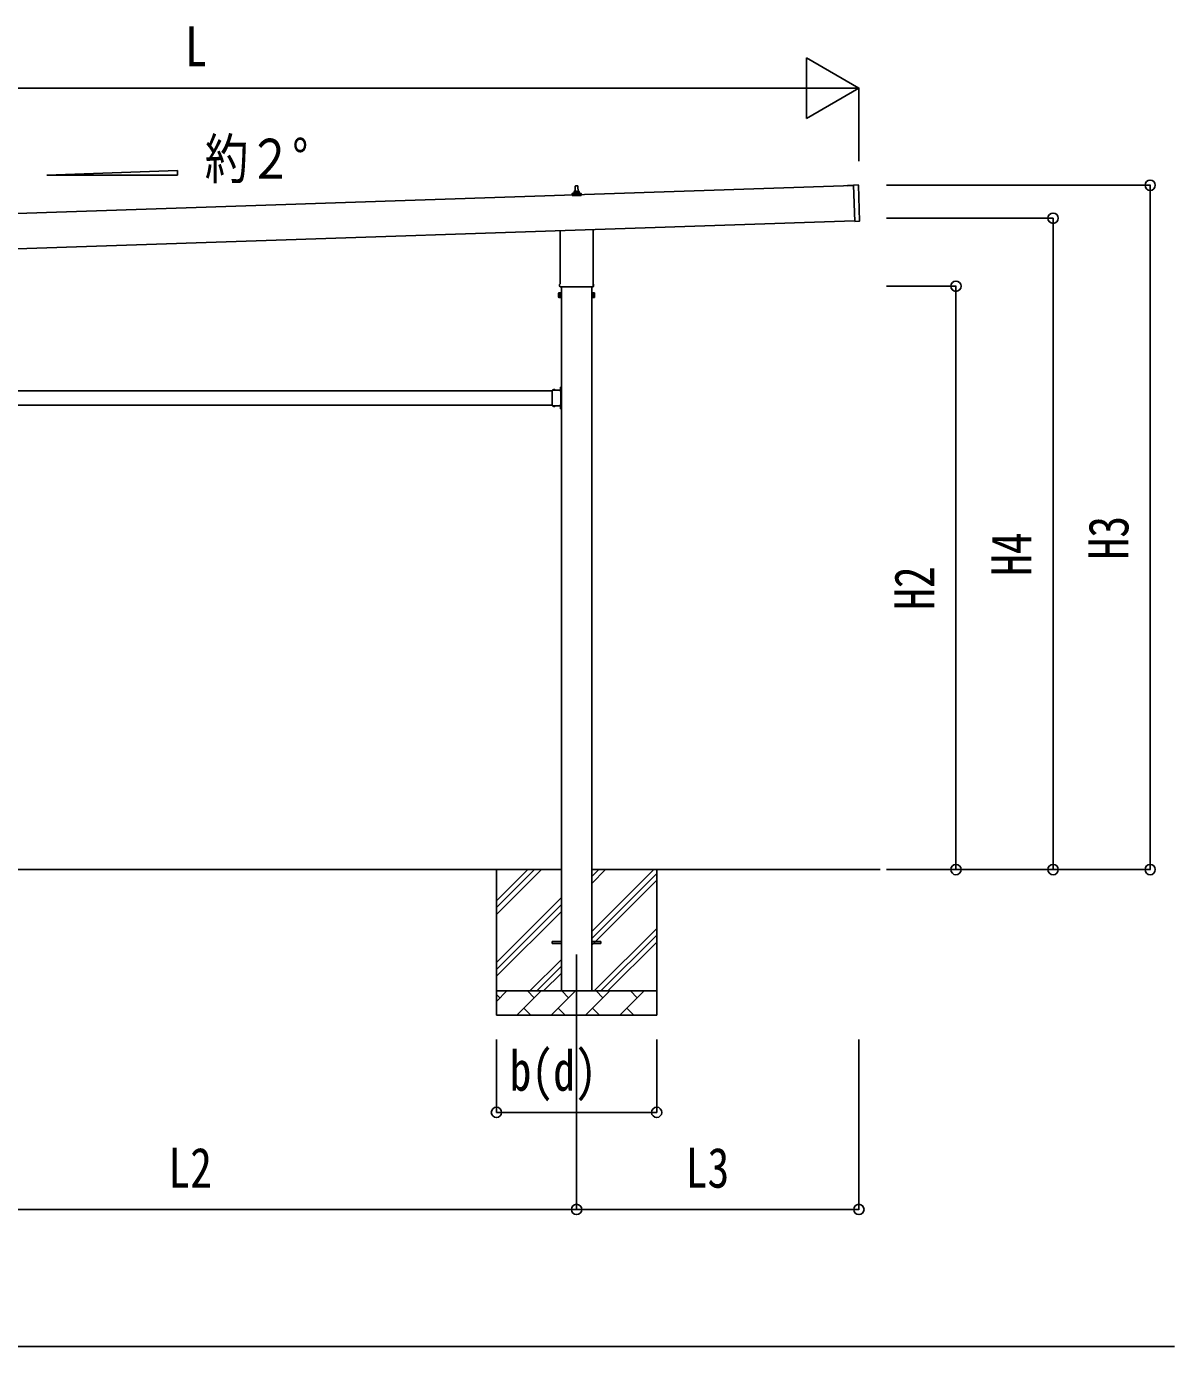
# Model space of a CAD drawing. Units: millimetres, scale not verified. Extents: x -21025 to 21025, y -14850 to 14850.
# Drawn here: x -274 to 4456, y -5615 to -176 of the extents above; entities that cross this region are included whole.
import ezdxf
from ezdxf.enums import TextEntityAlignment as Align

# ---------------------------------------------------------------- set-up
doc = ezdxf.new("R2010")
doc.units = ezdxf.units.MM
doc.header["$LTSCALE"] = 60
for name, color, linetype in [('0-3_YKK_11', 7, 'Continuous'), ('0-4_YKK_12', 2, 'Continuous'), ('0-5_YKK_13', 4, 'Continuous'), ('0-6_YKK_A1', 4, 'Continuous'), ('0-7_YKK_D', 6, 'Continuous')]:
    doc.layers.add(name, color=color, linetype=linetype)
doc.styles.add('ＭＳ ゴシック', font='')
doc.styles.get('ＭＳ ゴシック').set_extended_font_data('MS Gothic')

msp = doc.modelspace()

# ---------------------------------------------------------------- linework, layer by layer
at = {"layer": '0-3_YKK_11'}
msp.add_line((4456.4, -5615), (-17289.13, -5615), dxfattribs=at)
at = {"layer": '0-4_YKK_12'}
msp.add_line((1992.54, -4000), (1992.54, -4500), dxfattribs=at)
at = {"layer": '0-5_YKK_13'}
for p, q in [((1974.29, -872.91), (1974.29, -865.19)), ((1974.68, -864.41), (2010.41, -864.41)), ((1975.06, -864.22), (1981.78, -862.59)), ((1982.16, -862.41), (2002.93, -862.41)), ((1982.54, -861.62), (1982.54, -857.41)), ((1983.54, -857.41), (2001.54, -857.41)), ((1986.54, -857.41), (1987.27, -833.88)), ((1988.27, -832.91), (1996.82, -832.91)), ((1997.82, -833.88), (1998.54, -857.41)), ((2002.54, -861.62), (2002.54, -857.41)), ((2010.03, -864.22), (2003.31, -862.59)), ((2010.79, -872.91), (2010.79, -865.19)), ((3109.39, -831.74), (3133.38, -830.94)), ((3133.35, -830.03), (3152.34, -829.4)), ((3138.35, -979.95), (3133.35, -830.03)), ((3158.3, -978.28), (3153.37, -830.36)), ((2010.79, -872.91), (1974.29, -872.91)), ((1924.24, -1236.89), (1924.24, -1017.52)), ((2060.84, -1012.97), (2060.84, -1248.94)), ((3138.35, -979.95), (3157.33, -979.31)), ((1922.54, -1245.67), (1922.54, -1240.17)), ((2060.48, -1249.17), (1924.61, -1249.17)), ((2062.54, -1240.17), (2062.54, -1245.67)), ((1918.54, -1275.17), (1919.3, -1273.85)), ((1918.54, -1275.17), (1918.54, -1292.17)), ((1918.54, -1292.17), (1919.3, -1293.48)), ((1925.54, -1278.76), (1919.3, -1278.76)), ((1925.54, -1288.57), (1919.3, -1288.57)), ((1925.54, -1293.48), (1919.3, -1293.48)), ((1928.04, -1292.87), (1925.54, -1292.87)), ((2057.04, -1292.87), (2059.54, -1292.87)), ((2059.54, -1278.76), (2065.78, -1278.76)), ((2059.54, -1288.57), (2065.78, -1288.57)), ((2059.54, -1293.48), (2065.78, -1293.48)), ((2066.54, -1275.17), (2065.78, -1273.85)), ((2066.54, -1292.17), (2065.78, -1293.48)), ((2066.54, -1275.17), (2066.54, -1292.17)), ((1892.04, -1685.29), (1892.04, -1674.9)), ((1892.04, -1674.9), (1928.44, -1674.9)), ((1895.31, -1674.04), (1895.31, -1674.2)), ((1896.01, -1674.9), (1904.08, -1674.9)), ((1898.92, -1674.9), (1897.59, -1672.24)), ((1901.17, -1674.9), (1902.49, -1672.24)), ((1904.78, -1674.04), (1904.78, -1674.2)), ((1924.34, -1667), (1930.04, -1667)), ((1928.04, -1676.5), (1925.04, -1676.5)), ((1928.44, -1665.87), (1925.79, -1664.55)), ((1928.44, -1668.13), (1925.79, -1669.45)), ((1927.58, -1662.27), (1927.74, -1662.27)), ((1927.58, -1671.74), (1927.74, -1671.74)), ((1928.04, -1685.29), (1928.04, -1678.5)), ((1928.44, -1659.5), (1930.04, -1659.5)), ((1928.44, -1676.46), (1928.44, -1659.5)), ((1928.44, -1662.97), (1928.44, -1671.03)), ((1930.04, -1664), (1928.44, -1664)), ((1928.44, -1665), (1930.04, -1665)), ((1928.44, -1669), (1930.04, -1669)), ((1930.04, -1670), (1928.44, -1670)), ((1892.04, -1727.29), (1892.04, -1686.71)), ((1892.04, -1739.1), (1892.04, -1728.71)), ((1892.04, -1739.1), (1928.44, -1739.1)), ((1895.31, -1739.96), (1895.31, -1739.8)), ((1896.01, -1739.1), (1904.08, -1739.1)), ((1898.92, -1739.1), (1897.59, -1741.76)), ((1901.17, -1739.1), (1902.49, -1741.76)), ((1904.78, -1739.96), (1904.78, -1739.8)), ((1925.04, -1737.5), (1928.04, -1737.5)), ((1928.04, -1727.29), (1928.04, -1686.71)), ((1928.04, -1735.5), (1928.04, -1728.71)), ((1928.44, -1754.5), (1928.44, -1737.54)), ((1928.44, -1745.87), (1925.79, -1744.55)), ((1928.44, -1748.13), (1925.79, -1749.45)), ((1927.58, -1742.26), (1927.74, -1742.26)), ((1927.58, -1751.74), (1927.74, -1751.74)), ((1928.44, -1742.97), (1928.44, -1751.04)), ((1928.44, -1745), (1930.04, -1745)), ((1928.44, -1749), (1930.04, -1749)), ((1928.44, -1754.5), (1930.04, -1754.5)), ((1892.54, -3945.5), (1930.04, -3945.5)), ((1892.54, -3954.5), (1892.54, -3945.5)), ((1892.54, -3954.5), (1930.04, -3954.5)), ((2055.04, -3945.5), (2092.54, -3945.5)), ((2055.04, -3954.5), (2092.54, -3954.5)), ((2092.54, -3954.5), (2092.54, -3945.5))]:
    msp.add_line(p, q, dxfattribs=at)
for points in [[(3133.41, -831.94), (3109.42, -832.74), (3109.39, -831.74)], [(1925.54, -1293.48), (1925.54, -1273.85), (1919.3, -1273.85)], [(1925.54, -1292.87), (1925.54, -1274.47), (1928.04, -1274.47)], [(2059.54, -1292.87), (2059.54, -1274.47), (2057.04, -1274.47)], [(2059.54, -1293.48), (2059.54, -1273.85), (2065.78, -1273.85)], [(1928.04, -1678.5), (1925.04, -1678.5), (1925.04, -1674.9)], [(1930.04, -1674.5), (1930.04, -1668.5), (1930.04, -1665.5), (1930.04, -1659.5)], [(1928.04, -1735.5), (1925.04, -1735.5), (1925.04, -1739.1)], [(1930.04, -1754.5), (1930.04, -1748.5), (1930.04, -1745.5), (1930.04, -1739.5)]]:
    msp.add_lwpolyline(points, dxfattribs=at)
for points in [[(1928.04, -1294.17), (1928.04, -1273.17), (1930.04, -1273.17), (1930.04, -1294.17)], [(2057.04, -1294.17), (2057.04, -1273.17), (2055.04, -1273.17), (2055.04, -1294.17)]]:
    msp.add_lwpolyline(points, close=True, dxfattribs=at)
for centre, radius, start, end in [((1975.29, -865.19), 1, 103.62699, 180), ((1981.54, -861.62), 1, 283.62699, 0), ((1986.63, -858.04), 4.13, 90, 171.17633), ((1983.54, -858.41), 1, 90, 180), ((1988.27, -833.91), 1, 90, 178.60509), ((1995.88, -857.41), 4.83, 133.60282, 180), ((1989.21, -857.41), 4.83, 0, 46.39718), ((1996.82, -833.91), 1, 1.39491, 90), ((1998.46, -858.04), 4.13, 8.82367, 90), ((2001.54, -858.41), 1, 0, 90), ((2003.54, -861.62), 1, 180, 256.37301), ((2009.79, -865.19), 1, 0, 76.37301), ((3152.37, -830.4), 1, 1.90915, 91.90915), ((3157.3, -978.31), 1, 271.90915, 1.90915), ((1926.54, -1240.17), 4, 125.09963, 180), ((1926.54, -1245.67), 4, 180, 194.47751), ((1926.54, -1245.67), 4, 194.47751, 241.04498), ((2058.54, -1245.67), 4, 298.95502, 345.52249), ((2058.54, -1240.17), 4, 0, 54.90037), ((2058.54, -1245.67), 4, 345.52249, 0), ((1934.78, -1283.67), 16.24, 162.41205, 197.58795), ((1922.89, -1276.31), 4.34, 145.61575, 214.38425), ((1922.89, -1291.03), 4.34, 145.61575, 214.38425), ((2050.3, -1283.67), 16.24, 342.41205, 17.58795), ((2062.2, -1276.31), 4.34, 325.61575, 34.38425), ((2062.2, -1291.03), 4.34, 325.61575, 34.38425), ((1891.34, -1686), 1, 314.427, 45.573), ((1896.17, -1674.04), 0.862, 129.12355, 180), ((1896.01, -1674.2), 0.7, 180, 270), ((1900.04, -1678.8), 7, 90, 129.12355), ((1900.04, -1678.8), 7, 50.87645, 90), ((1904.08, -1674.2), 0.7, 270, 0), ((1903.92, -1674.04), 0.862, 0, 50.87645), ((1932.34, -1667), 7, 140.87645, 180), ((1932.34, -1667), 7, 180, 219.12355), ((1927.58, -1663.13), 0.862, 90, 140.87645), ((1927.58, -1670.87), 0.862, 219.12355, 270), ((1927.74, -1662.97), 0.7, 0, 90), ((1927.74, -1671.03), 0.7, 270, 0), ((1928.74, -1686), 1, 134.427, 225.573), ((1928.04, -1674.5), 2, 270, 0), ((1891.34, -1728), 1, 314.427, 45.573), ((1896.01, -1739.8), 0.7, 90, 180), ((1896.17, -1739.96), 0.862, 180, 230.87645), ((1904.08, -1739.8), 0.7, 0, 90), ((1903.92, -1739.96), 0.862, 309.12355, 0), ((1928.74, -1728), 1, 134.427, 225.573), ((1928.04, -1739.5), 2, 0, 90), ((1900.04, -1735.2), 7, 230.87645, 270), ((1900.04, -1735.2), 7, 270, 309.12355), ((1932.34, -1747), 7, 140.87645, 180), ((1932.34, -1747), 7, 180, 219.12355), ((1927.58, -1743.13), 0.862, 90, 140.87645), ((1927.58, -1750.87), 0.862, 219.12355, 270), ((1927.74, -1742.97), 0.7, 0, 90), ((1927.74, -1751.04), 0.7, 270, 0)]:
    msp.add_arc(centre, radius, start, end, dxfattribs=at)
at = {"layer": '0-6_YKK_A1'}
for p, q in [((-189.39, -789.81), (348.21, -769.94)), ((348.21, -789.81), (-189.39, -789.81)), ((348.21, -769.94), (348.21, -789.81)), ((3133.42, -832.17), (-2258.59, -1011.87)), ((-2253.76, -1156.79), (3138.25, -977.06)), ((1930.04, -1249.17), (1930.04, -4150)), ((2055.04, -4150), (2055.04, -1249.17)), ((-1006.96, -1677), (1892.04, -1677)), ((-1006.96, -1737), (1892.04, -1737)), ((1925.04, -1737), (1929.54, -1737)), ((1930.04, -3650), (-1044.96, -3650)), ((1662.54, -3650), (1662.54, -4250)), ((1662.54, -3835.05), (1847.59, -3650)), ((1662.54, -3806.77), (1819.31, -3650)), ((1662.54, -3778.48), (1791.03, -3650)), ((3243.42, -3650), (2055.04, -3650)), ((2055.04, -3905.1), (2310.14, -3650)), ((2055.04, -3707.11), (2112.15, -3650)), ((2055.04, -3678.82), (2083.87, -3650)), ((2055.04, -3933.38), (2322.54, -3665.88)), ((2055.04, -3961.67), (2322.54, -3694.17)), ((2322.54, -3650), (2322.54, -4250)), ((1662.54, -4033.04), (1930.04, -3765.54)), ((1662.54, -4061.32), (1930.04, -3793.82)), ((1662.54, -4089.61), (1930.04, -3822.11)), ((2064.7, -4150), (2322.54, -3892.16)), ((2092.99, -4150), (2322.54, -3920.44)), ((2121.27, -4150), (2322.54, -3948.73)), ((1800.14, -4150), (1930.04, -4020.1)), ((1828.43, -4150), (1930.04, -4048.38)), ((1856.71, -4150), (1930.04, -4076.67)), ((1662.54, -4150), (2322.54, -4150)), ((1662.54, -4192.89), (1705.44, -4150)), ((1676.88, -4178.55), (1662.54, -4164.21)), ((1746.86, -4250), (1846.86, -4150)), ((1818.31, -4178.55), (1789.75, -4150)), ((1888.28, -4250), (1988.28, -4150)), ((1959.73, -4178.55), (1931.17, -4150)), ((2029.7, -4250), (2129.7, -4150)), ((2101.15, -4178.55), (2072.59, -4150)), ((2171.12, -4250), (2271.12, -4150)), ((2242.57, -4178.55), (2214.02, -4150)), ((2319.26, -4150), (2322.54, -4146.72)), ((1775.41, -4221.45), (1803.97, -4250)), ((1916.83, -4221.45), (1945.39, -4250)), ((2058.25, -4221.45), (2086.81, -4250)), ((2199.68, -4221.45), (2228.23, -4250)), ((2322.54, -4250), (1662.54, -4250))]:
    msp.add_line(p, q, dxfattribs=at)
msp.add_lwpolyline([(1925.04, -1677), (1929.54, -1677), (1929.54, -1737)], dxfattribs=at)
at = {"layer": '0-7_YKK_D'}
for p, q in [((3155.72, -430.89), (2939.22, -305.89)), ((2939.22, -305.89), (2939.22, -555.89)), ((2905.72, -430.89), (-2026.06, -430.89)), ((3155.72, -430.89), (2722.71, -430.89)), ((3155.72, -430.89), (2939.22, -555.89)), ((3155.72, -730.89), (3155.72, -429.89)), ((3269.57, -830.89), (4356.72, -830.89)), ((4355.72, -3650), (4355.72, -830.89)), ((3269.57, -966.67), (3956.72, -966.67)), ((3955.72, -3650), (3955.72, -966.67)), ((3269.57, -1246.67), (3556.72, -1246.67)), ((3555.72, -3650), (3555.72, -1246.67)), ((3269.57, -3650), (3556.72, -3650)), ((3269.57, -3650), (4356.72, -3650)), ((3669.57, -3650), (3956.72, -3650)), ((1662.54, -4350), (1662.54, -4651)), ((1992.54, -4350), (1992.54, -5051)), ((1992.54, -4350), (1992.54, -5051)), ((2322.54, -4350), (2322.54, -4651)), ((3155.72, -4350), (3155.72, -5051)), ((1662.54, -4650), (2322.54, -4650)), ((-1107.46, -5050), (1992.54, -5050)), ((1992.54, -5050), (3155.72, -5050))]:
    msp.add_line(p, q, dxfattribs=at)
for centre in [(4355.72, -830.89), (3955.72, -966.67), (3555.72, -1246.67), (3555.72, -3650), (3955.72, -3650), (4355.72, -3650), (1662.54, -4650), (2322.54, -4650), (1992.54, -5050), (1992.54, -5050), (3155.72, -5050)]:
    msp.add_circle(centre, 21.25, dxfattribs=at)

# ---------------------------------------------------------------- texts
at = {"layer": '0-6_YKK_A1', "style": 'ＭＳ ゴシック', "width": 0.8}
msp.add_text('約２°', height=165, dxfattribs=at).set_placement((460.65, -853.79), align=Align.BOTTOM_LEFT)
at = {"layer": '0-7_YKK_D', "style": 'ＭＳ ゴシック', "width": 0.8}
for s, p in [('L', (379.83, -390.89)), ('b(d)', (1716.54, -4610)), ('L2', (310.54, -5010)), ('L3', (2442.13, -5010))]:
    msp.add_text(s, height=165, dxfattribs=at).set_placement(p, align=Align.BOTTOM_LEFT)
for s, p in [('H3', (4315.72, -2372.44)), ('H4', (3915.72, -2440.33)), ('H2', (3515.72, -2580.33))]:
    msp.add_text(s, height=165, rotation=90, dxfattribs=at).set_placement(p, align=Align.BOTTOM_LEFT)

doc.saveas('drawing.dxf')
